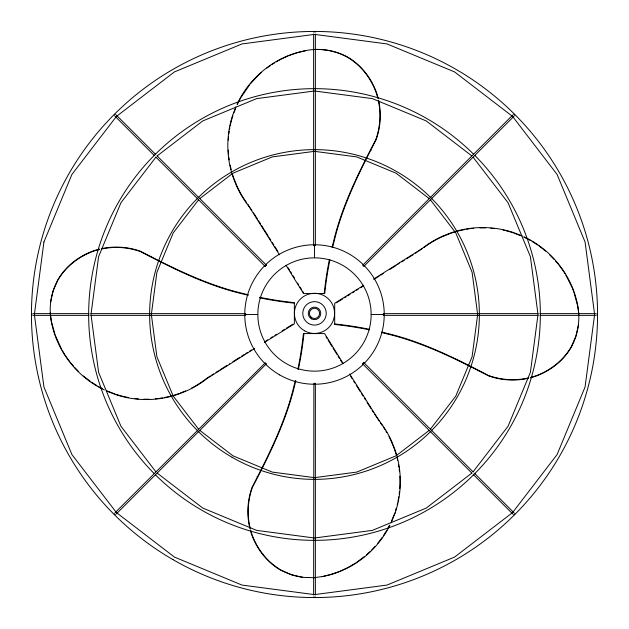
<?xml version="1.0" encoding="UTF-8"?>
<svg xmlns="http://www.w3.org/2000/svg" width="629" height="629" viewBox="0 0 629 629"><rect width="100%" height="100%" fill="white"/><g stroke="black" fill="none" stroke-linecap="round" stroke-linejoin="round"><path stroke-width="0.94" d="M245.648 315.333L245.648 313.667M383.352 313.753L383.352 315.247M104.343 389.941C77.422 377.321 57.168 351.525 51.468 322.323C48.535 308.006 50.8 292.807 57.766 279.96L57.868 279.732C65.786 266.153 78.735 256.16 93.43 250.861M523.878 236.763C551.185 249.296 571.832 275.274 577.579 304.798C580.512 319.115 578.248 334.313 571.281 347.161L571.179 347.389C563.262 360.967 550.312 370.961 535.617 376.26A65.274 58.89 0 0 1 530.326 377.825M114.321 513.626L114.336 514.05A0.896 0.857 45 0 0 114.95 514.664L115.374 514.679M514.679 115.374L514.664 114.95A0.896 0.857 45 0 0 514.05 114.336L513.626 114.321M50.611 301.944L53.198 290.74L57.868 280.227C65.778 266.617 78.711 256.561 93.43 251.23A65.495 59.669 0 0 1 99.626 249.43M578.436 325.177L575.85 336.381L571.179 346.894C563.269 360.503 550.336 370.56 535.617 375.89A65.495 59.669 0 0 1 530.326 377.471M235.875 106.836L232.832 114.682A97.118 96.646 90 0 0 233.422 178.156L236.418 185.657A98.148 97.346 90 0 0 248.927 206.351L279.441 254.753M235.608 108.51L233.909 112.874M391.568 521.103L393.172 516.967M397.103 456.701A97.118 96.646 -90 0 1 395.311 512.454L391.12 522.762M393.526 516.063L395.303 512.454M332.615 247.401A340.281 323.849 90 0 1 333.551 243.62L333.795 242.708C342.223 206.296 358.994 172.763 376.071 139.827A65.274 58.89 90 0 0 378.705 100.624M295.292 380.679A340.281 323.849 -90 0 1 294.592 383.517L294.348 384.429C285.92 420.84 269.149 454.366 252.072 487.302A65.274 58.89 -90 0 0 249.839 528.313M332.088 247.401A340.368 324.525 90 0 1 333.016 243.62L333.228 242.841C341.681 206.359 358.514 172.786 375.702 139.827A65.495 59.669 90 0 0 378.359 100.632M295.827 380.679A340.368 324.525 -90 0 1 295.119 383.517L294.915 384.295C286.454 420.777 269.629 454.35 252.441 487.302A65.495 59.669 -90 0 0 250.193 528.313M237.015 104.367C249.697 76.824 276.131 55.769 306.103 50.595M389.878 525.246C377.046 551.374 351.666 570.873 323.094 576.471L313.69 577.729L314.248 577.729L308.116 577.532M237.408 104.367L240.75 97.739L249.351 85.222M387.802 528.564L389.477 525.246M383.415 535.672L386.89 530.176M155.866 157.234L120.941 202.75L98.611 256.656L90.993 314.5L98.611 372.344L120.941 426.25L155.866 471.766M198.544 199.896L173.203 232.919L156.904 272.271L151.345 314.5L156.904 356.729L173.203 396.081L198.544 429.104M430.456 429.104L455.797 396.081L472.096 356.729L477.655 314.5L472.096 272.271L455.797 232.919L430.456 199.896M473.134 471.766L508.059 426.25L530.389 372.344L538.007 314.5L530.389 256.656L508.059 202.75L473.134 157.234M250.381 83.885L257.741 75.81L261.695 72.343M377.762 543.244L382.424 537.245M313.753 32.15L314.068 31.859A0.896 0.857 0 0 1 314.932 31.859L315.247 32.15M315.247 596.85L314.932 597.141A0.896 0.857 0 0 1 314.068 597.141L313.753 596.85M371.66 549.974L374.829 546.601M265.226 266.405L266.405 265.226M363.774 362.595L362.595 363.774M114.989 512.784L265.383 362.752L266.421 363.798L116.216 514.011M514.011 116.216L363.798 266.421L362.658 265.281L512.784 114.989M364.466 556.523L355.998 562.821M366.44 554.794L370.395 551.326M32.15 313.753L31.867 314.068A0.896 0.857 -90 0 0 31.867 314.932L32.15 315.247M596.85 315.247L597.133 314.932A0.896 0.857 -90 0 0 597.133 314.068L596.85 313.753M157.234 155.866L202.75 120.941L256.656 98.611L314.5 90.993L372.344 98.611L426.25 120.941L471.766 155.866M199.896 198.544L232.919 173.203L272.271 156.904L314.5 151.345L356.729 156.904L396.081 173.203L429.104 198.544M429.104 430.456L396.081 455.797L356.729 472.096L314.5 477.655L272.271 472.096L232.919 455.797L199.896 430.456M471.766 473.134L426.25 508.059L372.344 530.389L314.5 538.007L256.656 530.389L202.75 508.059L157.234 473.134M266.924 68.089L270.651 65.385M522.219 235.93L513.563 232.581A97.118 96.646 0 0 0 450.089 233.162L442.588 236.166A98.148 97.346 0 0 0 421.894 248.675L373.492 279.19M207.153 377.998L210.369 375.953M211.973 374.931L213.585 373.917M215.991 372.384L218.405 370.851M220.008 369.828L227.242 365.229M401.805 261.892L404.211 260.359M406.625 258.826L413.056 254.737M415.462 253.204L417.074 252.19M418.678 251.168L421.894 248.675M254.745 348.435L207.153 378.446A98.148 97.346 0 0 1 186.459 390.955L178.958 393.951A97.118 96.646 0 0 1 115.477 394.54L106.828 391.191M232.879 361.667L239.342 357.594M241.764 356.069L244.186 354.544M245.805 353.529L247.417 352.507M249.839 350.982L251.458 349.968M377.589 277.153L379.208 276.139M380.82 275.125L383.242 273.591M389.705 269.526L396.16 265.454M397.78 264.439L399.321 262.969M266.02 340.863L267.639 339.857M270.879 337.836L272.491 336.822M356.557 290.299L358.168 289.285M360.598 287.767L363.027 286.258M374.357 279.182L376.787 277.664M264.447 342.388L294.356 323.841L294.356 302.635A340.281 323.849 0 0 1 259.628 297.289M363.79 285.236L334.691 303.28L334.691 324.485A340.281 323.849 0 0 1 369.42 329.832M274.92 335.304L276.54 334.306M282.209 330.799L284.638 329.289M286.258 328.291L292.737 324.281M336.311 302.84L342.789 298.83M344.409 297.824L346.029 296.825M347.648 295.827L350.078 294.317M352.507 292.815L354.127 291.817M280.047 59.669L276.265 61.894M348.089 567.468L355.173 563.309M272.137 64.307L274.614 62.861M280.872 59.283L288.31 55.824M339.833 571.313L347.263 567.853M447.911 234.42L449.365 233.839M180.413 392.991L185.697 390.868M447.18 234.719L442.588 236.559A97.99 97.385 0 0 0 436.141 239.743M289.065 55.556L296.857 52.812L305.608 50.666M339.078 571.572L331.286 574.324L323.408 576.25M263.229 228.925L263.677 228.854M396.868 455.836A97.118 96.646 -90 0 0 394.721 448.98L391.718 441.472A98.148 97.346 -90 0 0 379.208 420.777L364.914 398.204L364.466 398.283L365.488 399.887M305.545 50.595C319.713 47.851 334.714 50.045 347.412 56.964L347.64 57.066C361.219 64.984 371.212 77.933 376.512 92.628A65.274 58.89 90 0 1 378.296 98.824M322.032 576.541L322.535 576.471M313.635 34.037L313.635 245.64L315.365 245.64L315.365 34.037M313.635 594.963L313.887 383.352L315.365 383.36L315.365 594.963M313.895 49.4L314.445 49.4M370.685 150.598L371.079 150.598M248.927 206.351L251.93 210.369M313.627 293.554L303.532 293.554L285.991 265.265M315.098 293.554L324.737 293.554A340.281 323.849 90 0 1 329.887 259.785M33.227 313.635L89.027 313.635M90.891 313.635L245.648 313.635M383.352 313.635L538.11 313.635M539.973 313.635L595.773 313.635M245.64 314.5L257.851 314.5M371.149 314.5A56.649 56.649 0 0 1 286.171 363.562A56.649 56.649 0 0 1 286.171 265.438A56.649 56.649 0 0 1 371.149 314.5L383.36 314.5M33.227 315.365L89.027 315.365M90.891 315.365L245.648 315.365M383.352 315.365L538.11 315.365M539.973 315.365L595.773 315.365M379.208 420.777L374.68 414.354M257.057 476.53L257.458 476.53M314.815 49.432C325.956 49.148 337.05 51.617 346.87 56.948L347.145 57.066C360.755 64.976 370.811 77.917 376.142 92.628A65.495 59.669 90 0 1 377.722 97.92M308.69 577.532C298.893 577.744 289.371 574.56 280.731 570.165L280.503 570.063C266.924 562.145 256.931 549.203 251.631 534.508A65.274 58.89 -90 0 1 250.295 530.105M115.382 114.321L114.95 114.344A0.896 0.857 -45 0 0 114.344 114.95L114.321 115.382M513.618 514.679L514.05 514.656A0.896 0.857 -45 0 0 514.656 514.05L514.679 513.618M302.714 577.32L291.502 574.733L280.99 570.063C267.38 562.153 257.332 549.219 251.993 534.508A65.495 59.669 -90 0 1 250.657 530.105M518.084 234.719L520.56 235.678M106.828 390.798L114.58 393.817M514.467 233.304L517.18 234.365M381.787 332.592A340.281 323.849 0 0 1 384.626 333.291L385.538 333.543C421.957 341.972 455.482 358.742 488.419 375.82A65.274 58.89 0 0 0 528.525 378.257M248.203 294.757A340.281 323.849 0 0 1 244.422 293.822L243.509 293.578C207.09 285.149 173.565 268.379 140.629 251.301A65.274 58.89 0 0 0 101.426 248.667M381.787 332.065A340.368 324.525 0 0 1 384.626 332.765L385.412 332.977C421.886 341.429 455.459 358.263 488.419 375.45A65.495 59.669 0 0 0 528.525 377.903M248.203 295.284A340.368 324.525 0 0 1 244.422 294.356L243.635 294.144C207.161 285.692 173.588 268.858 140.629 251.671A65.495 59.669 0 0 0 101.426 249.021M523.878 237.157L530.506 240.498M98.541 386.623L102.684 388.714M532.079 241.489L537.575 244.972M91.472 382.149L96.968 385.624M543.024 249.1L545.689 251.152M83.358 375.969L90.026 381.135M539.022 245.986L542.355 248.581M549.738 254.957L554.173 259.47M78.633 371.535L74.875 367.651M116.216 114.997L155.678 154.459M156.991 155.772L266.429 265.202M363.798 362.571L473.228 472.009M474.541 473.322L514.003 512.784M114.997 116.216L154.459 155.678M155.772 156.991L265.202 266.429M362.571 363.798L472.009 473.228M473.322 474.541L512.784 514.003M558.544 264.439L555.328 260.783M70.503 362.681L73.719 366.337M559.079 265.186L563.395 271.138M65.652 355.983L69.968 361.934M253.463 212.783L257.544 219.214M258.566 220.818L260.61 224.034M261.633 225.638L263.166 228.052M367.022 402.301L371.102 408.724M372.124 410.336L373.657 412.742M264.18 229.664L268.253 236.119M269.267 237.731L270.792 240.16M272.318 242.582L273.851 245.003M274.865 246.615L277.916 251.458M350.73 376.48L352.256 378.902M353.781 381.323L354.803 382.935M356.329 385.365L360.393 391.82M361.416 393.44L362.941 395.861M364.914 398.204L349.708 373.996M288.027 267.647L289.537 270.077M290.551 271.697L291.557 273.308M343.159 363.491L324.603 333.582L303.406 333.582A340.281 323.849 -90 0 1 297.863 369.262M336.075 353.011L337.081 354.63M338.095 356.25L339.613 358.679M340.619 360.299L342.137 362.721M293.067 275.738L294.569 278.167M297.58 283.026L298.578 284.646M300.088 287.076L301.59 289.505M302.588 291.125L303.595 292.744M326.05 336.822L327.056 338.433M328.055 340.053L332.065 346.532M333.063 348.151L335.572 352.201M61.728 349.457L55.305 335.304M563.938 271.885L564.905 273.536M565.872 275.188L572.421 288.058M62.208 350.282L65.109 355.236M393.463 446.794L394.344 448.98A96.787 96.496 -90 0 1 396.27 454.971M234.971 181.066L233.791 178.156A96.787 96.496 90 0 1 232.651 174.752M391.639 442.242L393.172 446.071M235.277 181.828L236.811 185.657A97.99 97.385 90 0 0 240.42 192.891M574.025 292.611L577.65 305.851M55.022 334.51L51.468 321.765L50.202 312.928L50.202 313.486M572.689 288.805L573.742 291.817M229.656 363.696L229.727 364.152M577.784 306.779L578.845 314.193L578.845 313.635M513.563 232.581L513.563 232.95A96.787 96.496 0 0 0 505.802 230.694M477.647 370.434L477.647 370.827M314.5 245.64L314.5 257.851M151.4 256.294L151.4 256.687M115.484 394.54L115.484 394.171A96.787 96.496 0 0 0 123.245 396.427M474.887 155.497A225.842 225.842 0 0 1 474.195 474.195A225.842 225.842 0 0 1 155.497 474.887M154.113 473.503A225.842 225.842 0 0 1 154.805 154.805A225.842 225.842 0 0 1 473.503 154.113M206.422 378.572A97.99 97.385 0 0 1 191.318 388.219M178.958 393.581A96.787 96.496 0 0 1 173.832 395.248M171.23 395.979A96.787 96.496 0 0 1 164.224 397.559M162.455 397.874A96.787 96.496 0 0 1 159.797 398.283M158.013 398.519A96.787 96.496 0 0 1 155.332 398.802M149.057 399.179A96.787 96.496 0 0 1 143.679 399.179M138.301 398.88A96.787 96.496 0 0 1 134.724 398.519M128.513 397.559A96.787 96.496 0 0 1 124.117 396.632M294.356 303.178A340.368 324.525 0 0 1 259.628 297.832M93.43 250.861A65.274 58.89 0 0 1 99.626 249.076M248.801 205.62A97.99 97.385 90 0 1 247.716 204.197M246.654 202.75A97.99 97.385 90 0 1 244.618 199.81M244.123 199.055A97.99 97.385 90 0 1 240.86 193.677M231.173 169.563A96.787 96.496 90 0 1 230.159 165.183M229.215 159.884A96.787 96.496 90 0 1 228.854 157.211M228.571 154.53A96.787 96.496 90 0 1 228.256 150.056M228.303 140.181A96.787 96.496 90 0 1 228.571 136.603M228.854 133.922A96.787 96.496 90 0 1 229.215 131.257M229.499 129.48A96.787 96.496 90 0 1 229.813 127.711M230.159 125.949A96.787 96.496 90 0 1 232.919 115.532M324.194 293.554A340.368 324.525 90 0 1 329.352 259.785M380.419 422.94A97.99 97.385 -90 0 1 382.511 425.849M383.517 427.327A97.99 97.385 -90 0 1 384.979 429.591M385.923 431.124A97.99 97.385 -90 0 1 386.835 432.673M388.989 436.62A97.99 97.385 -90 0 1 391.332 441.472M397.19 458.439A96.787 96.496 -90 0 1 397.599 460.192M398.487 464.595A96.787 96.496 -90 0 1 398.92 467.253M399.171 469.03A96.787 96.496 -90 0 1 399.478 471.703M399.832 476.177A96.787 96.496 -90 0 1 399.722 488.741M399.486 491.422A96.787 96.496 -90 0 1 399.171 494.103M398.786 496.768A96.787 96.496 -90 0 1 397.984 501.187M397.607 502.941A96.787 96.496 -90 0 1 397.19 504.686M396.27 508.161A96.787 96.496 -90 0 1 395.499 510.748M303.949 333.582A340.368 324.525 -90 0 1 298.398 369.262M424.048 247.464A97.99 97.385 0 0 1 427.696 244.87M428.435 244.367A97.99 97.385 0 0 1 435.354 240.168M450.089 233.54A96.787 96.496 0 0 1 455.215 231.873M457.818 231.142A96.787 96.496 0 0 1 464.823 229.561M466.592 229.247A96.787 96.496 0 0 1 469.25 228.838M471.035 228.602A96.787 96.496 0 0 1 473.716 228.319M479.982 227.942A96.787 96.496 0 0 1 485.368 227.942M490.746 228.241A96.787 96.496 0 0 1 494.323 228.602M503.176 230.088A96.787 96.496 0 0 1 504.93 230.481M334.691 323.943A340.368 324.525 0 0 1 369.42 329.289M43.928 242L34.383 314.5L43.928 387L71.91 454.555L116.428 512.572L174.445 557.09L242 585.072L314.5 594.617L387 585.072L454.555 557.09L512.572 512.572L557.09 454.555L585.072 387L594.617 314.5L585.072 242L557.09 174.445L512.572 116.428L454.555 71.91L387 43.928L314.5 34.383L242 43.928L174.445 71.91L116.428 116.428L71.91 174.445L43.928 242M172.975 559.629A283.05 283.05 0 0 0 597.55 314.5A283.05 283.05 0 0 0 172.975 69.371A283.05 283.05 0 0 0 172.975 559.629M232.07 457.283A164.869 164.869 0 0 0 479.369 314.5A164.869 164.869 0 0 0 232.07 171.717A164.869 164.869 0 0 0 232.07 457.283M279.63 374.892A69.733 69.733 0 0 0 384.233 314.5A69.733 69.733 0 0 0 279.63 254.108A69.733 69.733 0 0 0 279.63 374.892M304.46 330.76A20.073 20.073 0 0 0 334.573 313.376A20.073 20.073 0 0 0 304.46 295.984A20.073 20.073 0 0 0 304.46 330.76M308.635 323.534A11.739 11.739 0 0 0 326.239 313.376A11.739 11.739 0 0 0 308.635 303.209A11.739 11.739 0 0 0 308.635 323.534M311.363 318.809A6.282 6.282 0 0 0 320.782 313.376A6.282 6.282 0 0 0 311.363 307.935A6.282 6.282 0 0 0 311.363 318.809M310.891 316.985A5.103 5.103 0 0 0 319.43 314.697A5.103 5.103 0 0 0 313.179 308.438A5.103 5.103 0 0 0 310.891 316.985"/></g></svg>
